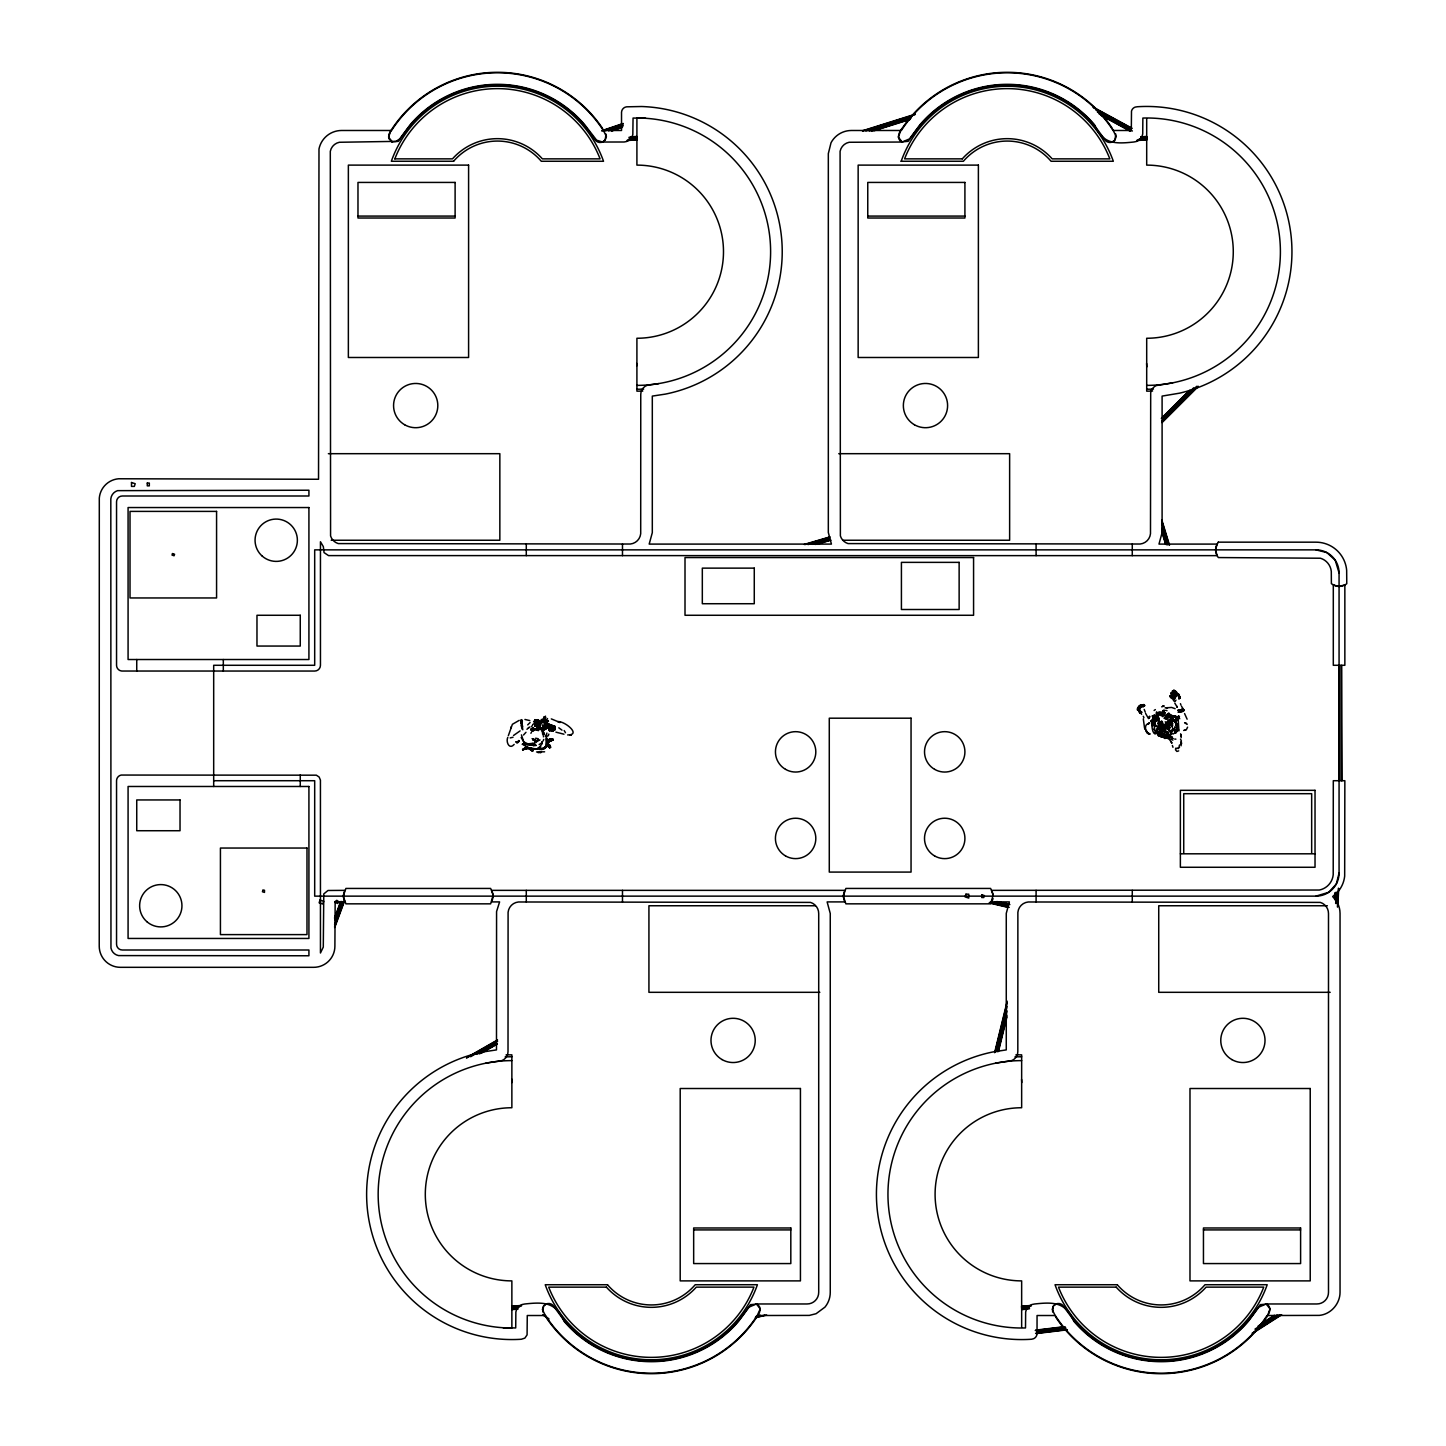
<?xml version="1.0" encoding="UTF-8"?>
<svg xmlns="http://www.w3.org/2000/svg" width="1446" height="1446" viewBox="0 0 1446 1446"><rect width="100%" height="100%" fill="white"/><g stroke="black" fill="none" stroke-linecap="round" stroke-linejoin="round"><path stroke-width="1.5" d="M1160.18 712.679L1159.999 712.986M1338.996 780.551L1339.05 665.467M547.438 725.079C549.57 730.23 543.606 721.644 547.799 725.946M1137.532 708.124L1138.11 709.769L1141.4 706.082L1138.852 706.064M1161.861 713.836L1161.644 712.661M550.799 747.455L550.04 745.359C545.666 742.666 551.161 751.414 549.751 745.811C545.937 744.365 552.806 746.443 549.1 747.13C545.612 745.576 552.806 744.943 548.377 746.498M1178.147 718.644L1178.526 716.385L1179.737 718.77M546.751 722.295L544.311 720.198M1162.367 726.796L1162.385 725.223M1139.394 708.522L1140.334 706.787L1138.382 708.865M1175.761 693.303C1178.092 695.309 1174.983 698.165 1174.568 694.586M524.464 749.064L522.711 749.95C524.573 746.009 532.11 748.486 535.851 749.191M1159.981 728.657L1159.403 725.639M547.926 746.534L546.733 738.038M1139.81 705.648C1140.912 704.473 1148.594 706.479 1142.665 704.798M1176.357 724.464L1176.899 723.596M1158.68 727.193L1158.698 726.127L1158.409 727.465M1161.138 735.598C1163.687 738.779 1158.571 735.255 1160.777 736.357M1153.257 716.818L1153.203 717.487M1154.776 714.686C1155.481 714.306 1149.986 716.873 1155.137 717.18M548.721 726.651L549.805 729.869M554.884 727.139L554.523 725.928L554.469 727.898M1160.993 728.531L1161.011 727.428L1161.102 729.887M552.39 726L553.926 726.398M550.004 728.657L550.04 727.591L550.257 729.688L550.04 727.591M554.216 726.199L554.487 727.356M1162.006 730.411L1161.698 725.82M533.556 730.483C533.881 724.301 529.272 731.875 532.146 730.212M544.437 721.717L544.672 724.482L545.504 722.512M550.095 745.395L548.052 745.359L548.359 740.768L549.86 739.43L552.86 740.135L548.594 741.31M549.57 748.07C550.583 745.702 550.257 748.45 549.064 747.257M1159.168 734.948L1157.288 733.881M1169.38 714.902L1170.374 715.3L1169.525 714.161M1168.73 728.748L1169.037 730.212M547.347 742.123C550.203 743.226 546.263 743.352 548.052 740.623L549.173 739.43M1177.894 720.56L1178.49 715.824L1179.502 716.529M1140.822 706.805C1134.224 707.221 1146.931 704.148 1143.316 705.323M1178.147 695.273C1177.659 691.748 1177.857 699.014 1177.044 693.502M1152.607 721.807L1152.679 720.65L1153.348 721.952M1161.771 722.801L1161.59 724.518M542.557 731.839L542.72 731.441M537.858 748.558C542.087 751.92 549.372 745.793 546.931 742.431L546.281 739.34L546.154 745.286M544.889 748.432C548.106 740.009 549.263 746.534 547.98 744.654M541.147 722.024L541.202 720.777M540.027 726.597L539.828 723.325M1159.403 727.446L1159.457 726.362M533.267 728.603L531.441 728.82C531.477 728.404 534.351 728.025 533.574 730.881C532.616 731.64 531.242 728.151 533.592 730.013M547.076 744.13L547.582 746.244M1150.582 720.903C1152.607 720.126 1150.745 732.435 1155.209 734.062M516.547 742.503L518.879 740.876M1164.681 725.079L1165.964 726.235M1334.676 899.665L1335.02 892.941M1335.02 899.231L1335.381 892.507M1335.67 903.479L1336.249 892.272M1336.737 903.533L1337.315 892.327M1337.423 907.004L1338.418 888.169M1337.767 906.57L1338.725 888.639M530.899 733.267L531.459 732.381M1163.108 725.296L1163.18 724.048M1158.138 726.29L1158.083 728.314L1157.794 726.217M1156.836 730.845L1157.017 733.447M1178.797 694.676L1175.652 693.23M550.492 726.091L550.293 729.597M1179.014 699.268L1179.068 698.183M546.678 738.816L547.221 741.906M1139.755 711.269L1140.261 713.24L1138.635 711.378M1175.634 732.706L1176.104 729.615M1177.406 717.794L1177.297 719.602M1158.517 731.495L1158.264 732.652M518.03 742.575L518.716 740.515M541.87 741.834L541.527 744.527L541.943 742.449M1153.384 717.379L1152.173 715.77L1153.077 717.089M1140.334 712.282L1141.653 714.36M1172.833 693.845L1170.88 693.068L1171.314 694.152M544.292 729.76L546.461 726.525L546.245 728.151M547.727 724.609L546.461 722.729C542.666 726.742 548.45 720.867 547.257 724.121C549.028 721.518 546.624 728.712 547.98 727.085M1162.602 723.325L1161.843 724.753M1177.875 695.002L1178.617 694.08M1161.21 729.38L1161.427 728.224M534.893 725.314C532.815 728.007 539.448 722.494 539.322 726.326M1154.613 725.567L1154.758 723.868M552.86 728.224L552.896 726.615M1178.074 712.119L1183.75 709.932L1182.159 709.462M553.529 728.242L553.655 726.543M541.22 720.253L540.912 723.687L544.274 716.764L543.66 717.794M537.225 740.497L536.52 740.876M1177.785 719.512L1177.46 716.8M1178.454 712.047L1183.949 710.474M1174.803 692.218L1173.899 690.085L1175.815 691.351M544.582 719.313L543.118 719.204L542.268 722.114M546.371 722.024L548.016 720.451M549.064 724.211L548.847 725.277L547.438 724.392M1162.602 732.616L1162.331 731.315M553.475 730.881L553.149 730.122C552.173 732.706 555.228 728.206 552.245 729.995M551.757 740.424L548.685 741.599L548.106 740.388L551.757 739.105C555.86 739.159 548.992 741.635 551.757 739.81L552.661 739.087L549.769 739.358M1176.231 731.947L1178.671 729.887M547.709 742.178L548.052 740.623M535.454 722.277L535.779 721.174M518.192 742.069L518.644 741.183L517.072 742.485M546.19 726.272L545.522 728.766M1160.234 730.519L1159.367 732.001M551.631 725.585C552.029 724.771 546.1 725.458 547.944 724.356M1176.538 732.001L1177.351 729.073M522.801 729.814L521.879 723.253L522.639 726.615M1176.104 731.712L1177.044 728.802M1151.432 721.391L1151.631 720.18M1168.458 720.415L1167.79 721.066L1170.103 720.054M538.671 721.572L539.611 723.56M1148.666 733.737C1146.425 734.351 1142.213 724.319 1149.498 723.181L1148.052 724.193L1149.353 722.675M1156.222 730.61C1157.686 729.272 1158.427 735.689 1156.222 730.881M1139.882 708.522L1141.057 706.317L1139.791 706.19L1141.201 705.72M1187.6 727.157L1186.479 729.453L1183.659 730.465M544.672 724.482L545.702 721.717L544.582 721.211M1160.288 726.507L1160.542 725.061M537.478 721.879L538.472 723.94M1145.214 729.127L1145.449 727.718M507.799 737.37C505.648 741.726 509.281 750.167 514.161 744.419M532.164 730.863L532.833 729.76M1139.068 707.528C1137.966 706.407 1137.695 712.372 1137.677 709.534M1152.968 716.656L1154.342 716.095M519.222 720.361L512.408 724.283L508.341 735.653M531.08 730.031L531.315 728.73M522.711 749.95C523.127 747.329 533.212 747.13 532.526 751.305L522.747 744.13M1170.049 736.285L1169.416 735.508M533.61 729.254C529.272 729.127 536.376 727.537 534.405 729.796M539.792 727.248C539.485 720.47 538.725 729.76 543.262 729.832M1160.017 726.723L1161.753 721.572M1162.15 724.536L1162.62 722.15M547.293 724.518L545.124 724.934M547.383 745.54C547.709 741.599 544.636 752.516 539.683 748.287M549.986 730.736L551.595 729.471M534.604 725.639L535.797 723.958M553.131 727.826L552.806 726.796M1153.691 723.542L1155.336 733.014L1158.011 733.357M546.48 744.78L546.715 740.84M1170.591 733.718L1170.447 732.128M544.979 721.897L545.142 723.235L545.738 721.897M539.828 723.56L538.653 722.042M1140.749 706.19L1140.767 707.419L1141.96 705.702M1152.715 722.928L1152.516 723.904L1152.227 722.404M553.782 729.615L553.149 730.7M550.655 725.277L554.884 726.543L554.541 729.525M552.336 739.213C554.848 738.906 546.57 743.19 547.944 740.388L549.733 738.852M547.618 725.603L547.835 724.627M521.789 725.802L521.391 722.132M522.205 729.236L521.193 725.476M531.785 729.218L532.743 727.88M1171.784 730.953L1171.965 729.507M553.583 727.88L554.216 727.338M1159.602 724.898L1160.614 722.06M1160.849 726.47L1161.716 720.958L1160.921 722.277M994.613 1052.67L1007.211 1001.192M995.029 1052.381L1007.103 1003.036M996.149 1051.423L1007.175 1006.362M997.198 1051.676L1007.157 1010.917M998.102 1051.658L1007.012 1015.182M998.499 1051.35L1006.904 1017.026M1139.52 706.244L1138.183 708.54L1139.81 708.793M543.515 720L542.81 722.313M213.683 786.479L213.683 665.287L314.686 665.287L314.686 549.86L1315.987 549.86L1326.868 552.589L1335.182 560.126L1339.068 572.941L1339.068 873.059L1336.357 883.94L1328.82 892.254L1315.987 896.14L314.686 896.14L314.686 780.713L213.683 780.713M522.494 749.353L529.254 748.16L523.524 749.534M1138.255 706.931L1139.43 707.221L1138.779 706.516M1140.334 711.595L1140.081 712.643L1139.141 711.432M1158.553 725.693L1159.349 723.325M1179.123 746.425L1179.52 744.925M1180.243 697.659L1178.689 698.057L1180.171 697.948L1179.846 696.321M1140.261 713.005L1140.822 711.721L1140.261 712.679L1142.087 712.227M1169.724 737.135L1168.748 738.743L1166.994 735.887M1163.524 736.99L1161.536 732.11M546.498 734.441L546.895 733.05M528.802 748.341L526.109 746.66L529.146 748.811M1155.716 732.544L1157.017 730.61M1157.198 730.953L1157.162 732.11M1172.308 727.501L1172.254 725.711M510.818 728.025L511.179 726.796M1166.542 732.724L1166.307 731.206L1168.82 734.207M553.818 727.971L554.143 726.868M552.209 727.41L550.781 730.375M1140.026 707.998L1141.454 707.148M1142.141 705.287L1143.822 705.991L1143.117 706.733M544.979 724.591L545.992 722.169L546.01 724.012M538.743 723.452L535.725 721.608M541.563 722.693L541.762 723.813M1170.157 696.52L1170.32 695.58L1171.784 696.574M1175.363 732.779L1175.164 731.17M554.903 727.591L555.156 726.94M553.601 730.465L553.583 728.983M554.975 729.525L555.029 728.567L553.547 729.037M1138.291 708.251L1140.587 705.937L1138.273 707.437M549.426 730.772L548.884 729.164M548.45 735.183L548.811 734.098M658.689 383.606L647.447 385.196A9.616 9.616 0 0 0 640.759 394.36L640.705 533.682A11.532 11.532 0 0 1 630.348 544.021L338.274 543.588A11.532 11.532 0 0 1 330.574 535.906L330.303 151.324A11.532 11.532 0 0 1 339.376 142.268L396.114 141.365L399.729 138.87L410.158 124.736A114.469 114.469 0 0 1 584.708 124.718L596.583 140.154L602.53 142.033L605.223 139.901L606.398 136.466L601.97 127.573A126.489 126.489 0 0 0 392.969 127.483L391.053 130.483M546.263 1303.967L543.569 1306.1L542.395 1309.534L546.805 1318.427A126.489 126.489 0 0 0 755.806 1318.517C759.277 1314.559 763.018 1306.949 756.421 1303.967L749.046 1307.13L738.635 1321.264A114.469 114.469 0 0 1 564.067 1321.283C555.824 1301.978 543.859 1301.924 524.681 1304.003A9.616 9.616 0 0 0 515.861 1311.992L515.716 1327.952L503.118 1327.735M1112.317 142.033L1115.011 139.901L1116.185 136.466L1111.757 127.573A126.489 126.489 0 0 0 902.756 127.483C899.304 131.441 895.544 139.051 902.141 142.033L909.534 138.87L919.945 124.736A114.469 114.469 0 0 1 1094.495 124.718C1102.756 144.022 1114.703 144.076 1133.899 141.997A9.616 9.616 0 0 0 1142.72 134.008L1142.864 118.048L1146.696 117.994A133.701 133.701 0 0 1 1280.397 251.676A133.701 133.701 0 0 1 1146.696 385.377M1056.05 1303.967L1053.357 1306.1L1052.182 1309.534L1056.592 1318.427A126.489 126.489 0 0 0 1265.612 1318.517C1269.064 1314.559 1272.805 1306.949 1266.226 1303.967L1258.833 1307.13L1248.422 1321.264A114.469 114.469 0 0 1 1073.854 1321.283C1065.612 1301.978 1053.646 1301.924 1034.468 1304.003A9.616 9.616 0 0 0 1025.648 1311.992L1025.503 1327.952L1021.653 1328.006A133.701 133.701 0 0 1 887.952 1194.324A133.701 133.701 0 0 1 1021.653 1060.623M993.041 898.581L991.866 901.906L1009.38 901.906L1006.271 913.348L1006.271 1049.904L993.294 1051.875A145.233 145.233 0 0 0 877.704 1213.555A145.233 145.233 0 0 0 1031.649 1339.231L1033.673 1338.689A5.766 5.766 0 0 0 1037.035 1333.736L1037.053 1315.517L1055.237 1315.517A126.001 126.001 0 0 0 1267.021 1315.517L1319.312 1315.39C1330.862 1314.324 1339.972 1303.822 1340.044 1292.381L1340.044 913.348A23.118 23.118 0 0 0 1336.086 900.551L1332.67 896.574L1338.11 891.567A28.848 28.848 0 0 0 1344.672 876.168L1344.852 780.713L1333.302 780.713L1333.212 874.74A17.298 17.298 0 0 1 1319.367 890.031L991.866 890.356L993.294 896.14M553.041 730.989L553.655 730.031M538.527 724.03L537.388 721.988M1158.969 725.042L1160.035 722.458M334.514 918.102L340.587 901.689M334.966 917.849L341.039 901.436M335.111 919.963L341.943 901.509M336.936 915.029L340.732 904.762M334.586 924.446L342.937 901.87M334.55 927.031L344.148 901.093M334.731 927.519L344.6 900.84M548.775 727.862L548.341 727.501M1161.807 714.776L1161.265 715.824L1161.246 714.758M543.895 720.415L543.895 721.699M548.92 741.328L548.739 742.539M547.094 727.284L543.678 729.85L546.715 727.681L546.064 728.856M1174.893 698.418L1173.537 700.063M547.926 741.4L548.721 742.431M1176.122 696.791L1175.761 695.689M535.11 729.724L534.966 730.158M544.329 721.192L544.274 724.789M605.223 139.901L606.001 134.062M543.569 1306.1L542.792 1311.938M1115.011 139.901L1115.788 134.062M1182.159 709.227L1178.635 710.637M1053.357 1306.1L1052.58 1311.938M1163.632 714.27L1162.295 715.3L1164.771 712.824M1157.866 723.47L1158.824 721.373M550.203 747.347L548.45 745.196L549.48 747.329M1157.812 729.489L1157.848 728.441M1174.64 696.737L1175.291 694.966M543.1 740.967L543.75 739.412M550.058 746.751L548.215 745.702M1138.924 708.757L1139.882 706.678M1148.974 717.234L1149.588 716.168M548.45 745.991L548.016 745.07M1162.439 716.674L1163.144 715.192M1143.732 705.973L1140.442 706.407L1140.984 705.521M1157.776 728.603L1157.053 729.435M1139.448 711.432L1139.683 710.113M529.796 748.685L528.73 748.07M553.637 729.471L554.433 728.386M1149.1 718.029L1149.624 716.855M1149.208 717.885L1149.733 716.728M1158.3 731.315L1158.21 732.236M1155.011 722.873L1154.468 724.193M1172.019 694.803L1175.255 695.743M546.606 746.534L547.148 745.377L545.504 747.853M533.574 728.423L532.562 728.639M1168.874 715.119L1170.356 715.065L1169.254 714.957M1139.303 707.022L1138.779 708.323M1158.029 724.085L1158.716 722.639M1153.691 723.723L1155.047 721.211M1157.631 728.802L1156.529 729.561M1137.442 708.703L1137.297 709.823M1141.4 705.359L1140.876 706.425L1143.171 706.624L1141.563 705.503M538.165 725.567C539.936 725.53 539.376 721.825 538.111 723.958L539.033 726.199M541.039 728.965L539.683 729.019M549.01 745.359L549.046 746.498M548.721 740.081L551.161 739.033M544.166 722.277L545.196 720.686M535.472 740.75L535.219 739.665M1161.662 706.823L1164.102 706.136M1158.409 723.723L1158.951 722.657M546.95 727.519L544.78 729.579L547.98 726.886L546.986 727.772M550.709 729.344L549.751 730.013M1156.42 712.318L1158.409 714.758M546.516 745.63L547.058 744.726M900.768 130.483L898.328 137.081L902.141 142.033L849.164 142.268A11.532 11.532 0 0 0 840.09 151.324L840.379 535.906A11.532 11.532 0 0 0 848.061 543.588L1140.135 544.021A11.532 11.532 0 0 0 1150.492 533.682L1150.691 392.752A9.616 9.616 0 0 1 1156.348 385.54L1172.778 382.81M757.794 1315.517L809.326 1315.408L816.086 1313.709L824.943 1307.148A23.172 23.172 0 0 0 830.257 1292.381L830.257 913.492L827.13 901.906L844.645 901.906L843.235 896.14L844.645 890.356L491.857 890.356L493.285 896.14L491.857 901.906L499.593 901.906L496.574 911.558L496.484 1049.904L483.506 1051.875A145.251 145.251 0 0 0 367.862 1213.266A145.251 145.251 0 0 0 521.337 1339.249L524.88 1338.11L527.085 1334.857L527.266 1315.517L545.449 1315.517A126.001 126.001 0 0 0 757.234 1315.517L760.235 1308.919L756.421 1303.967L807.031 1303.967A11.568 11.568 0 0 0 818.707 1292.29L818.707 913.583A11.55 11.55 0 0 0 810.519 902.412L518.427 901.979A11.532 11.532 0 0 0 508.088 912.318L508.016 1051.64A9.634 9.634 0 0 1 501.708 1060.677L485.784 1063.19M1267.6 1315.517L1270.022 1308.919L1266.226 1303.967L1316.818 1303.967A11.568 11.568 0 0 0 1328.494 1292.29L1328.494 913.583A11.55 11.55 0 0 0 1320.306 902.412L1028.233 901.979A11.532 11.532 0 0 0 1017.876 912.318L1017.821 1051.64A9.616 9.616 0 0 1 1011.495 1060.677L995.571 1063.19M548.938 747.419C551.45 747.257 548.576 745.015 547.546 743.732L548.305 744.31M1159.367 731.658L1159.602 730.393M544.817 719.042L545.865 717.469M536.502 728.531L538.219 727.41M1175.074 696.954L1174.242 698.834L1173.086 697.568M1156.927 729.652L1157.577 728.441M515.933 741.762L518.572 742.069M1171.838 696.719L1170.808 697.243M1183.587 711.251C1177.64 713.203 1184.654 707.546 1182.232 709.064M524.988 744.112L533.466 743.298L530.7 744.798L525.946 743.804M536.141 740.659L536.014 741.364M530.339 744.744L532.345 743.497M1153.366 723.615L1155.987 721.084M531.658 726.579L532.363 725.44M535.074 720.921L537.605 719.927L540.551 722.187M555.047 729.778L554.776 730.103M1152.48 720.506L1158.987 718.987M1175.038 701.545L1175.996 700.099M1163.108 715.68L1163.813 714.613M545.106 721.427L547.528 718.535M544.997 747.455L545.883 745.991L542.72 748.883M545.919 728.079L544.78 728.115L547.04 727.953M553.258 730.176L554.921 728.766M1170.844 732.001L1170.989 730.754M545.775 727.989L543.461 729.507L540.641 727.591M1179.123 697.876L1179.755 697.55M516.168 741.961L517.072 742.774L518.825 741.111M1161.463 714.216L1161.662 713.167M1179.556 747.13L1178.147 748.667M544.762 720.976L542.377 722.404M1172.652 691.025L1172.218 691.622M535.255 719.945L534.189 721.03L536.032 720.054L538.346 720.903M547.636 736.231L548.468 735.146M552.661 739.087L552.155 740.424M1152.191 719.728L1156.294 718.698M529.091 748.287L537.352 748.865L540.876 745.811M547.438 744.455L548.956 744.871L548.052 745.359M545.323 718.391L543.226 721.626M539.665 747.239L540.659 746.028M1140.677 705.793L1144.491 706.01L1143.497 705.431M1163.506 712.932C1161.68 712.065 1165.096 713.348 1161.825 715.3L1163.849 712.571L1165.06 712.86M1155.426 724.952L1155.408 726.29L1158.716 726.814L1157.577 727.211M532.815 750.474L531.658 749.371M1174.279 698.743L1174.748 697.749M549.769 740.424L548.359 740.768M1162.964 736.99L1161.5 737.026M533.267 730.212L532.327 731.043M535.924 741.635L540.009 739.936M1154.215 723L1155.444 721.717L1153.872 723.343M523.506 735.02L525.983 732.291M548.775 741.418L548.956 740.063M548.016 743.587L547.492 744.22M545.684 747.221L542.268 748.576M1140.135 711.938L1139.846 710.926M526.959 729.326L528.64 727.483M1175.815 732.489L1176.393 732.76M1171.73 731.152L1170.953 732.11L1171.603 730.971M1179.43 711.956L1183.786 709.679L1181.87 710.42M527.7 724.88L530.104 722.512M544.509 717.144L545.54 716.15M1153.275 722.223L1155.499 720.885L1153.727 721.084M535.87 728.802L536.846 727.826M1165.946 718.789L1169.091 715.933L1165.169 717.885L1167.211 716.836M1168.549 716.891L1171.133 716.204M1157.613 734.351L1158.029 734.93M1161.319 418.418L1189.353 390.456M1161.843 418.364L1189.877 390.402M1162.638 418.798L1193.763 387.745M1161.843 421.111L1196.71 386.317M1161.698 422.485L1198.065 386.172M1162.223 422.431L1198.011 386.697M1159.403 735.869L1158.445 736.086M541.057 743.316L542.34 742.105M1172.76 733.99L1173.772 733.755M544.6 727.013L544.256 727.573M1137.894 709.281L1138.87 708.612M539.195 747.781L537.099 748.992M1167.627 719.186L1166.506 719.204M541.147 723.416L539.738 721.717M535.237 726.037L535.851 724.518L535.074 725.079M1157.107 730.555L1157.162 729.435M538.472 748.215L539.991 746.931M1174.134 697.496L1174.803 696.538L1174.134 697.496L1174.803 696.538L1173.754 697.117L1173.14 695.653M1172.688 697.641C1174.17 701.473 1167.428 694.55 1171.079 696.267M1170.157 696.701L1170.374 695.743M544.979 729.453L545.919 728.694M532.634 724.663L533.845 723.705M1165.024 715.878L1167.049 714.451M535.653 741.491L534.55 742.575M1140.117 705.142L1141.111 704.889M547.04 739.629L545.901 738.382M547.546 743.732L549.173 744.708L547.456 743.443M549.046 729.995L549.643 730.971M528.748 727.862L529.977 726.886M517.18 742.557L518.228 741.798M552.119 728.82L551.215 729.525L551.396 727.537L551.215 729.525L552.372 728.332M1163.976 718.246L1165.078 717.397M546.407 721.662L547.636 720.56M533.917 739.719L535.237 739.593M1166.886 715.174L1165.404 716.276L1166.271 715.878M1173.339 695.978L1176.032 695.924M520.108 730.881L513.511 735.49M541.545 729.85L543.172 729.127L541.762 728.061M1178.707 750.872L1176.899 751.432L1175.417 749.733M1183.75 709.932L1181.707 710.42M1154.089 710.492L1155.354 709.588M1186.244 729.652L1184.78 730.393M533.104 750.781L530.917 749.624M1178.165 710.257L1181.635 709.841L1180.46 710.131M551.288 740.388L550.926 740.424M1174.134 691.405L1175.833 691.604L1174.929 691.206M1156.023 725.314L1155.155 725.53M1165.657 715.68L1166.687 714.975M1158.409 735.11L1158.427 733.935M1163.542 715.698L1164.717 714.92M523.741 748.703L528.368 747.709M528.477 748.178L526.199 748.45M1156.673 713.908L1158.192 713.059M1152.769 720.09L1153.727 719.367M1261.274 1323.705L1274.233 1315.39M1258.038 1326.145L1274.721 1315.48M1254.983 1329.127L1277.216 1314.902M1255.562 1330.031L1279.656 1314.631M1252.128 1333.248L1281.192 1314.667M1253.863 1332.543L1281.662 1314.757M1165.187 717.577L1167.952 716.077M1165.133 718.951L1168.91 716.529L1167.464 716.927M1161.644 735.815L1162.313 737.297M553.095 728.766L554.125 726.525L551.992 725.259M1177.496 694.676L1175.67 691.965M542.268 721.608L541.654 721.879M1155.246 720L1152.842 721.59M1175.616 731.568L1177.044 730.736M1166.85 716.294L1169.163 715.174M466.697 1057.586L497.532 1039.945M466.534 1058.056L497.37 1040.415M470.619 1056.719L497.605 1041.283M476.945 1054.333L496.213 1043.325M479.494 1053.881L496.846 1043.958M481.916 1052.869L497.334 1044.066M529.941 747.962L529.543 748.974M546.263 721.464L548.45 721.482M1139.394 710.51L1140.84 712.101M1178.382 747.835L1176.574 748.413M539.123 744.545L540.515 743.768M1168.061 718.029L1170.664 716.999M532.833 729.218L532.544 727.808M1153.095 716.222L1156.131 716.981M1177.568 694.893L1178.382 694.261L1176.972 694.839M1163.506 712.968L1164.663 712.48M537.659 720.741L534.767 719.62M551.541 729.923L552.77 729.399M1159.276 719.963L1156.927 720.958M1139.665 706.479L1140.587 706.01M1142.177 704.943L1141.653 704.871M550.167 740.207L553.041 740.117M548.197 744.256L550.095 747.275M1141.057 706.064L1139.791 706.606M534.839 739.719L532.869 739.864M1172.019 718.445L1170.862 718.68M1140.153 711.812L1141.219 711.595M1156.673 730.212L1157.631 729.76M1158.644 734.405L1157.975 732.779M1167.717 713.926L1175.905 717.397M1167.988 738.617L1166.597 737.93M510.167 737.912L513.023 737.261M544.6 751.793L536.538 751.974M1176.791 695.544L1177.731 695.363M1152.968 720.903L1154.432 720.289M1167.826 714.017L1175.471 716.746M1152.896 718.572L1157.017 718.355M517.397 742.394L516.493 742.322L517.831 742.214M541.599 749.082L544.799 748.413M535.58 739.864L532.092 738.653M538.328 738.779L535.671 738.201M1152.552 718.264L1153.908 717.776M539.611 729.76L541.093 729.272M527.989 747.636L524.32 748.522M537.804 748.594L535.345 749.064M1170.989 719.385L1170.718 719.656M602.151 130.574L623.154 123.47M601.843 131.026L622.865 123.922M605.296 130.791L622.883 124.826M608.531 130.827L623.226 125.838M611.152 130.845L622.467 127.013M611.658 131.026L622.178 127.465M1163.307 712.245L1164.084 712.968L1163.036 712.282M535.833 745.305L526.706 744.148M1167.663 714.342L1169.055 714.288M862.756 130.682L915.3 114.18M862.503 131.116L915.047 114.614M865.774 130.99L910.89 116.819M869.173 131.044L911.215 117.849M871.757 131.152L909.588 119.259M874.306 130.682L910.022 119.476M553.023 731.116L551.071 730.465L552.083 730.845M1169.218 719.566L1171.585 718.969M1171.495 733.339L1172.471 733.05M804.265 544.419L829.986 536.864M804.88 544.582L829.552 537.334M808.025 544.564L829.462 538.255M812.616 544.329L829.769 539.286M815.327 544.437L830.347 540.009M818.093 543.967L830.962 540.171M1156.348 720.433L1157.65 720.054M1167.302 714.216L1169.308 713.963M547.853 724.898L546.968 724.554M536.376 719.692L534.875 720.379M1177.659 694.315L1178.544 694.08M1152.805 718.301L1153.962 718.029M756.059 1316.384L760.415 1315.318M755.336 1317.451L764.753 1315.155M755.77 1317.686L766.669 1315.029M1162.891 710.926L1164.319 710.582L1162.855 710.619M1170.682 717.361L1172.959 718.047M1170.121 736.755L1168.892 737.623M1157.433 720.379L1158.463 720.144M525.404 744.365L527.898 744.871M524.862 744.527L526.959 744.112M1140.316 710.203L1140.316 711.522M533.628 739.99L533.285 739.358M1164.825 712.498L1158.915 711.83M1180.532 711.92L1181.798 711.685M1169.29 715.535L1171.748 716.24M547.058 726.308L546.317 724.934M535.074 744.889L532.471 744.618L535.616 744.202M536.105 749.1L537.406 748.938M551.125 724.826L550.167 724.645M547.311 727.338L547.293 727.591M1166.94 723.018L1169.055 725.277M1035.697 1330.139L1062.521 1326.904M1035.246 1330.537L1065.286 1326.886M1036.637 1331.242L1065.684 1327.717M1036.782 1332.308L1065.81 1328.784M1035.589 1333.32L1066.859 1329.525M1036.113 1333.592L1067.401 1329.796M541.491 749.462L542.973 749.299M1143.352 704.564L1144.364 704.708M535.49 745.305L533.104 745.467L534.207 745.576M533.339 744.274L534.496 744.166M1163.271 710.438L1164.645 710.293M1157.559 734.152L1158.806 734.64M529.688 744.365L530.628 744.274M1172.507 717.306L1171.983 716.511M1156.728 726.235L1156.204 726.543M538.165 723.813L536.9 722.892L539.051 725.079M1179.068 712.173L1180.099 712.083M1165.06 707.907L1171.567 707.437L1175.128 708.685M534.17 745.305L536.123 745.54M1162.837 705.775L1163.795 705.829M630.98 136.81L636.8 136.448L636.945 138.726L629.173 139.178M629.064 137.243L636.836 136.792M629.118 138.111L636.873 137.641M627.293 140.172L636.999 139.575M627.311 140.497L637.017 139.919M1140.767 136.81L1146.606 136.448L1146.805 139.919L1137.098 140.497M1140.804 137.135L1146.624 136.792M1140.84 138.003L1146.678 137.641M1138.978 139.178L1146.732 138.726M1137.08 140.172L1146.786 139.575M521.464 1305.503L511.757 1306.081L511.974 1309.552L517.795 1309.19M511.794 1306.425L521.5 1305.828M511.83 1307.274L519.602 1306.822M511.902 1308.359L517.722 1307.997M511.956 1309.208L517.776 1308.865M1021.563 1306.081L1031.269 1305.503M1031.287 1305.828L1021.581 1306.425L1021.762 1309.552L1027.582 1309.19M1021.635 1307.274L1029.389 1306.822M1021.689 1308.359L1029.462 1307.889M1021.744 1309.208L1029.516 1308.757M549.498 739.376L551.794 739.701L550.818 739.774M1169.109 714.902L1168.115 714.089M526.94 747.998L528.043 747.962M538.219 728.676L536.647 728.296L539.466 728.657M602.53 142.033L624.112 141.997A9.616 9.616 0 0 0 632.824 134.568L633.059 118.048L645.657 118.265M394.794 158.861L452.49 158.861A60.099 60.099 0 0 1 542.377 158.861L600.09 158.861A110.095 110.095 0 0 0 394.83 158.879M901.129 161.265L963.379 161.265A57.695 57.695 0 0 1 1051.079 161.265L1113.33 161.265A112.517 112.517 0 0 0 901.165 161.283M357.975 216.087L455.11 216.087M867.763 216.087L964.916 216.087M328.369 453.683L499.846 453.683L499.846 540.244L331.206 540.244M838.752 453.683L1009.633 453.683L1009.633 540.244L843.253 540.244M334.894 901.906L344.654 901.906L343.226 896.14L344.654 890.356L327.989 890.483L323.777 893.935L323.289 947.094L320.452 953.004L320.434 780.153L319.15 777.044L316.367 775.183L121.193 775.056A5.766 5.766 0 0 0 116.548 780.713L116.548 944.238A5.766 5.766 0 0 0 122.314 950.004L308.92 950.004L308.92 955.77L118.518 955.589A9.616 9.616 0 0 1 110.962 948.034L110.818 498.906A9.616 9.616 0 0 1 117.596 490.646L308.92 490.23L308.92 495.996L122.314 495.996A5.766 5.766 0 0 0 116.548 501.762L116.548 665.287A5.766 5.766 0 0 0 121.753 671.034L314.686 671.052A5.766 5.766 0 0 0 320.452 665.287L320.452 541.744L323.344 546.624L324.031 552.589L328.549 555.607L1217.062 555.644L1215.634 549.86L1217.062 544.094L1158.987 544.094L1162.096 532.652L1162.096 396.096L1179.556 393.167A145.233 145.233 0 0 0 1290.392 230.492A145.233 145.233 0 0 0 1137.333 106.751L1135.218 107.094A5.766 5.766 0 0 0 1131.495 111.143L1131.314 130.483L1113.131 130.483A126.001 126.001 0 0 0 901.346 130.483L851.314 130.483A23.118 23.118 0 0 0 831.016 142.774L828.323 153.619L828.323 532.508L831.432 544.094L649.182 544.094L652.309 532.652L652.309 396.096L665.287 394.125A145.233 145.233 0 0 0 641.626 106.516L626.624 106.823A5.766 5.766 0 0 0 621.527 112.264L621.527 130.483L603.344 130.483A126.001 126.001 0 0 0 391.541 130.483L341.527 130.483A23.1 23.1 0 0 0 318.988 148.974L318.536 479.259L118.59 478.771A21.148 21.148 0 0 0 99.304 498.057L99.232 946.154A21.166 21.166 0 0 0 120.108 967.32L313.728 967.32A21.184 21.184 0 0 0 334.894 946.154L335.165 901.509L336.81 900.316L338.454 901.509L337.822 903.443L335.165 902.575M1180.37 853.809L1315.029 853.809M815.327 905.756L648.929 905.756L648.929 992.318L819.828 992.318M1327.374 905.756L1158.734 905.756L1158.734 992.318L1330.193 992.318M693.664 1229.913L790.817 1229.913M1203.452 1229.913L1300.605 1229.913M552.101 725.422L553.149 725.747M535.345 720.361L536.303 720.379M1177.839 710.203L1178.996 710.601M535.671 720.253L538.255 720.578M1183.027 708.703L1181.509 706.281M1172.363 736.9L1169.109 736.249M1183.659 710.384L1182.991 710.673M1143.226 706.461L1142.557 706.208M1179.231 696.574L1177.966 694.098L1179.394 694.984M567.645 734.948C581.852 735.02 564.627 720.885 557.831 721.608L560.108 722.53L551.306 718.897M1172.742 719.981L1174.26 720.488M536.954 720.723L535.291 720.831L540.424 723.795M523.434 744.094L524.41 744.166M538.292 728.856L536.647 728.296M529.724 744.69L528.784 744.618L533.411 745.449M537.659 740.587L538.563 740.334M1174.712 739.051L1175.905 739.159M549.625 730.483L550.601 730.573M537.496 739.882L538.617 740.009M530.248 748.142L532.146 749.769L529.489 748.45M1172.453 718.373L1171.188 718.047M537.822 752.535L538.996 752.679M1172.742 691.821C1173.447 692.634 1170.627 688.802 1174.64 692.327M526.868 744.347L527.935 744.473M1167.916 715.39L1170.645 715.409M524.934 719.457L529.814 720.578M549.805 724.392L548.233 724.229L549.498 724.591M552.607 731.134L551.071 730.465M531.965 748.829L529.543 747.835M542.268 719.746L541.31 719.457M533.809 749.082L530.393 748.612M1169.236 714.613L1170.284 714.649M1162.06 713.113L1159.927 712.661M534.912 723.633L537.55 724.699M1149.154 733.917L1149.968 734.062C1144.889 731.622 1149.552 733.791 1147.401 732.797L1149.787 733.881M1171.061 720.126L1174.477 721.084M1175.833 715.933L1176.14 718.463M533.104 744.762L534.297 744.997M549.1 725.006L550.076 725.205M901.78 141.871L908.178 141.347L914.179 132.96A113.981 113.981 0 0 1 1094.279 125.206L1105.81 140.949A6.254 6.254 0 0 0 1114.197 140.822M391.974 141.871L398.391 141.347L404.392 132.96A113.981 113.981 0 0 1 584.491 125.206L596.023 140.949A6.254 6.254 0 0 0 604.41 140.822M1266.588 1304.129L1260.189 1304.653L1254.188 1313.04A113.981 113.981 0 0 1 1074.089 1320.794L1062.557 1305.051A6.254 6.254 0 0 0 1054.17 1305.178M756.8 1304.129L750.402 1304.653L744.401 1313.04A113.981 113.981 0 0 1 564.283 1320.794L552.77 1305.051A6.254 6.254 0 0 0 544.365 1305.178M1176.683 716.692L1176.357 719.493M563.976 734.207L555.933 732.164M1142.467 705.63L1143.37 705.829M543.624 726.254L544.907 726.543M1155.589 717.668L1156.836 717.957M1002.909 902.629L1009.416 904.148M996.854 901.527L1009.85 904.6M994.812 901.943L1007.808 905.015M990.221 901.961L1007.573 906.046M989.715 902.738L1009.218 907.329M989.118 902.937L1006.452 907.022M1165.765 710.384L1167.012 710.673M1172.417 719.746L1174.495 721.102L1174.025 720.18M1167.826 713.746L1169.561 714.631M1168.784 722.819L1171.495 724.789M1170.591 722.62L1172.851 723.56M1142.81 704.925L1144.491 705.359M533.574 721.825L537.279 722.873M1168.458 722.422L1172.29 723.687M1164.193 737.189L1165.223 738.49M544.021 725.856L542.16 725.277L544.979 726.181L543.642 725.639M1157.234 712.318L1156.493 712.173M1171.007 737.803L1173.284 738.563M532.471 729.109L531.441 728.82M1172.146 722.349L1169.308 721.229M549.281 726.958L549.805 728.133M1170.41 721.048L1171.441 721.409M1161.933 735.508L1160.469 734.658M1174.604 691.134L1173.628 690.447M543.226 727.501L544.383 727.898L542.123 727.483M1169.633 721.084L1171.188 721.681M1172.363 721.138L1173.248 721.482L1171.82 720.704M1170.465 734.152L1171.423 734.676M541.925 748.504L542.828 748.883L541.419 748.197M1185.051 722.729L1186.588 723.416M1168.495 729.742L1169.453 730.7M1166.597 721.897L1167.645 722.367M1175.544 748.251L1176.466 748.667M537.605 719.927L539.304 720.795M1170.537 739.033L1172.887 740.135M533.502 740.37L532.923 739.069M525.874 746.461L528.495 747.745M1184.617 722.729L1187.184 724.374M529.489 744.618L523.741 741.906L521.428 734.857M539.051 721.373L540.696 722.458M1174.044 695.237L1171.152 692.923L1172.11 694.478M1174.405 715.734L1175.471 716.294M1169.832 724.03L1172.724 725.657M1168.404 732.056L1167.428 731.568M1168.476 713.005L1169.489 713.529M534.948 741.075L532.67 739.051M1093.176 107.131L1132.037 128.26M1093.357 107.6L1131.549 128.369M1095.96 110.004L1130.935 129.019M1097.406 112.011L1132.363 131.026M1099.123 113.927L1130.212 130.827M1101.237 115.463L1130.392 131.297M542.72 726.037L543.841 726.651M523.741 741.906L521.156 737.442M543.551 720.958L544.546 721.518M536.972 722.946L537.894 723.488M1163.506 712.137L1164.843 713.203M531.821 730.61L531.369 729.308M1168.44 734.731L1167.374 734.152M1172.652 724.735L1171.368 723.886L1172.037 724.609M1169.706 724.283L1171.622 725.838M1169.398 724.356L1170.989 725.332M1168.567 734.622L1169.922 735.183M1168.241 737.243L1166.036 735.146M1155.697 715.553L1158.373 717.343L1155.95 715.372M553.8 725.621L554.921 726.507M1171.549 716.348L1173.411 719.457M1161.463 735.418L1159.421 733.809M532.761 727.7L533.809 728.423M1170.718 724.717L1171.712 725.422M558.807 727.808L561.988 730.14M543.118 1314.595L548.974 1318.951M543.208 1315.065L548.486 1319.005M1170.971 697.568L1172.164 698.472M530.483 749.39L531.983 750.763M1156.963 731.459L1156.8 731.676M1157.017 713.818L1158.77 715.698M1156.511 715.119L1157.903 716.204M554.089 725.82L554.613 726.488M1156.764 714.975L1157.957 715.897M1173.122 694.333L1174.333 695.436M547.347 725.693L547.98 726.47M1167.356 737.243L1168.296 737.984M551.685 725.856L552.878 727.157M536.412 723.958L537.424 724.771M1156.149 713.384L1157.704 714.939M1173.086 695.978L1171.043 693.917M1165.44 732.218L1164.211 731.152M1164.572 738.472L1163.397 737.171M1156.908 712.932L1158.336 714.36M1178.725 695.056L1179.683 697.062M1169.832 728.929L1168.802 727.591M1165.765 732.869L1164.843 731.983M521.446 719.638L522.404 720.939M1160.596 731.531L1161.626 733.628M1165.892 736.972L1164.572 735.616M1161.21 734.984L1159.439 732.815M1173.284 719.656L1174.26 721.048M1176.52 727.175L1176.899 728.097M1166.759 734.514L1168.223 736.448M1169.29 739.34L1171.929 742.828M1175.49 721.536L1174.025 719.746M1172.724 692.2L1176.213 693.972L1175.688 692.58M1161.969 729.019L1163.072 731.098M546.226 724.338L547.13 725.314M1176.068 691.586L1177.116 692.724M1157.469 733.809L1156.619 731.477M541.979 729.109L540.949 727.88L541.925 729.254M1174.351 720L1173.302 719.06M1153.836 721.952L1154.577 723M1164.048 735.544L1165.078 736.701M1160.325 734.297L1161.283 735.219M1173.718 691.947L1174.821 693.303M1175.146 721.373L1174.532 720.668L1175.797 722.132M1168.043 724.735L1170.139 727.555L1165.187 721.789M1173.791 694.622L1174.875 695.888M539.647 726.904L540.406 727.808M1165.783 723.596L1166.94 724.988M1165.91 726.995L1167.049 729.399M1160.469 736.61L1159.981 735.562M1165.639 736.52L1166.795 737.984M537.207 724.554L538.057 725.946M1161.771 731.043L1162.277 732.236M1162.855 730.845L1162.729 730.212M521.355 720.921L520.687 720.162L521.355 723.759M565.494 732.706L564.157 730.537M1175.146 721.59L1174.17 720.289L1176.122 724.066L1174.495 720.668L1174.983 721.427M1172.923 728.549L1174.098 730.194M1171.531 718.192L1172.706 719.801M1175.562 722.187L1174.622 720.867L1175.237 721.915M539.557 723.271L538.274 721.409M1153.763 729.019L1154.432 729.959M1167.049 732.598L1168.007 734.17M1164.428 731.712L1163.235 729.489M1170.88 695.815L1171.188 697.044M1165.404 723.705L1166.615 725.44M1164.084 729.362L1165.349 731.296M1180.171 697.948L1179.484 696.665M1161.969 732.309L1163 733.935M1164.03 733.068L1165.006 734.369M1176.375 724.808L1177.387 727.501M1163.795 729.218L1164.753 730.754M1160.053 731.784L1159.999 730.953M1162.476 730.863L1161.789 729.308M1175.941 725.44L1175.634 725.296M1168.495 726.723L1169.199 727.844M1167.446 726.145L1169.037 728.585M1158.571 713.041L1159.222 714.071M1178.924 730.935L1178.147 718.21M1162.566 733.538L1162.711 734.803M1165.476 730.646L1164.283 729.164M1176.827 706.498L1174.785 703.099M1164.175 731.803L1162.819 729.308L1163.253 730.591M1175.327 716.818L1176.429 722.114M538.707 720.831L537.948 719.656M1161.662 734.55L1160.867 732.526M1164.717 724.536L1166.542 727.718M1165.313 724.211L1168.386 729.055L1168.115 728.043M1178.544 695.761L1179.466 697.352M1174.025 701.183L1173.23 699.774M1145.575 713.384L1148.522 718.626M1167.121 733.664L1166.651 732.345M1144.202 709.408L1145.232 712.083M1171.043 741.834L1171.766 743.136M1164.229 735.598L1163.379 733.917M553.746 726.995L553.113 725.838L553.457 727.266M538.581 722.982L539.213 724.175M1164.934 729.543L1164.482 728.676L1165.295 730.375M1162.873 735.743L1162.078 733.538M538.978 724.97L539.647 726.705M520.885 721.192L522.024 724.121L521.681 719.873M1164.355 733.99L1165.133 735.58M1172.11 717.017L1172.652 718.084M538.472 719.981L539.051 721.138M1180.496 739.159L1181.436 741.057M1165.838 728.224L1164.898 726.091M539.177 721.753L539.738 722.892M1143.262 716.276L1143.931 717.686M1184.563 713.529L1187.112 719.186M1159.656 713.728L1160.198 714.884L1159.728 713.185M1162.656 735.978L1161.066 732.688M542.105 730.917L541.997 731.911M1175.255 730.284L1174.369 727.898M543.768 736.556L543.298 736.791M543.226 731.911L543.895 733.52M542.467 733.556L543.226 735.363M536.141 741.111L536.556 742.105M544.618 734.767L543.479 731.965M1158.174 734.622L1158.553 735.58M1165.349 729.615L1164.012 725.006M1172.977 747.293L1172.381 745.503M1174.947 726.525L1175.381 727.663M553.547 728.495L553.872 729.435M1180.442 703.66L1180.948 705.124M1146.353 730.718L1147.564 732.779L1144.545 728.025L1143.316 718.861M545.829 735.616L546.443 737.315L545.937 735.436M1161.825 519.982L1169.489 545.16M1161.662 520.614L1169.019 544.726M1161.68 523.669L1168.079 544.654M1161.951 528.17L1167.067 544.961M1161.861 530.845L1166.018 544.509M1162.349 533.592L1165.548 544.076M1159.15 729.272L1158.951 728.278M1170.176 732.092L1169.977 730.754M1172.887 728.911L1172.742 731.08M1165.078 728.115L1164.464 725.296M1151.992 724.319L1152.354 725.675M1157.125 731.965L1157.631 733.393M1180.822 743.334L1181.147 745.793M546.877 740.153L547.419 744.057M1162.331 737.008L1161.951 735.851L1161.969 736.845M1176.755 725.187L1176.99 726.254M1163.415 727.465L1163.632 728.441M1174.694 731.495L1174.803 733.194L1174.514 731.803M1180.822 741.762L1181.31 744.148M1176.466 722.946L1176.881 724.988M1178.996 696.122L1179.213 697.279M550.655 727.826L550.926 729.272L550.89 727.555M1180.623 733.791L1181.219 737.659M1163.144 728.82L1162.819 724.988M549.317 728.332L549.516 729.543M1181.4 742.376L1181.617 743.714M521.717 726.163L521.066 722.295M1162.927 728.929L1162.53 724.591M539.358 725.169L539.448 726.109M1146.606 363.452L1146.805 366.904M1021.581 1079.421L1021.762 1082.548M636.8 363.452L636.945 365.711M511.757 1079.096L511.974 1082.548M1158.897 726.362L1158.969 727.573M1175.128 732.019L1175.182 733.068M1341.725 665.431L1342.051 780.659M1341.093 665.449L1341.418 780.641M1339.412 665.485L1339.737 780.587M1311.667 852.941L1311.667 793.691L1183.732 793.691L1183.732 852.941M1146.696 118.825L1146.696 165.115A86.561 86.561 0 0 1 1233.275 251.676A86.561 86.561 0 0 1 1146.696 338.256L1146.696 391.161A139.467 139.467 0 0 0 1152.57 391.035M1132.272 544.094L1132.272 555.644M1132.272 890.356L1132.272 901.906M1036.095 544.094L1036.095 555.644M1036.095 890.356L1036.095 901.906M1021.653 1327.175L1021.653 1280.885A86.561 86.561 0 0 1 935.092 1194.324A86.561 86.561 0 0 1 1021.653 1107.744L1021.653 1054.839A139.467 139.467 0 0 0 1015.797 1054.965M636.909 118.825L636.909 165.115A86.561 86.561 0 0 1 723.488 251.676A86.561 86.561 0 0 1 636.909 338.256L636.909 391.161A139.467 139.467 0 0 0 642.783 391.035M622.485 544.094L622.485 555.644M622.485 890.356L622.485 901.906M526.29 544.094L526.29 555.644M526.29 890.356L526.29 901.906M511.866 1327.175L511.866 1280.885A86.561 86.561 0 0 1 425.305 1194.324A86.561 86.561 0 0 1 511.866 1107.744L511.866 1054.839A139.467 139.467 0 0 0 506.01 1054.965M300.262 774.948L300.262 786.479M223.317 659.521L223.317 671.052M136.737 659.521L136.737 671.052M1339.068 873.059A23.082 23.082 0 0 1 1315.987 896.14M1315.987 549.86A23.082 23.082 0 0 1 1339.068 572.941M1014.911 1056.936A137.551 137.551 0 0 1 1021.653 1056.773M511.866 1328.024A133.701 133.701 0 0 1 378.165 1194.324A133.701 133.701 0 0 1 511.866 1060.623M505.124 1056.936A137.551 137.551 0 0 1 511.866 1056.773M1153.456 389.064A137.551 137.551 0 0 1 1146.696 389.227M636.909 117.994A133.701 133.701 0 0 1 770.61 251.676A133.701 133.701 0 0 1 636.909 385.377M643.669 389.064A137.551 137.551 0 0 1 636.909 389.227M1180.822 734.821L1181.021 736.014L1180.822 734.821M1154.342 724.085L1154.486 725.296L1154.342 724.085M388.703 134.641L389.046 138.852L392.354 142.033L388.54 137.081L390.98 130.483L388.703 134.641M493.231 894.911L490.628 903.84L345.901 903.84L343.226 896.14L345.901 888.44L490.628 888.44L493.231 894.911M993.221 894.911L990.618 903.84L845.892 903.84L843.235 896.14L845.892 888.44L990.618 888.44L993.221 894.911M1159.891 721.446L1159.349 722.657L1159.891 721.446M1218.291 542.16L1216.176 546.226A12.508 12.508 0 0 0 1216.592 554.649L1218.291 557.56L1320.451 558.228A15.382 15.382 0 0 1 1331.296 571.441L1331.386 583.732L1335.2 585.775A12.49 12.49 0 0 0 1346.768 583.75L1346.66 570.302A30.782 30.782 0 0 0 1315.987 542.178L1218.291 542.16M131.496 482.512L131.496 486.398L134.333 486.398L135.201 483.705L131.496 482.512M147.275 483.054L147.275 485.856L149.318 485.856L149.318 483.054L147.275 483.054M172.508 553.583L172.02 555.083L174.08 555.77L174.568 554.252L172.508 553.583M262.919 890.23L262.431 891.748L264.491 892.417L264.491 890.23L262.919 890.23M320 900.099L319.132 902.792L322.838 903.985L323.705 901.292L320 900.099M965.946 894.188L965.06 896.882L968.766 898.074L968.766 894.188L965.946 894.188M981.726 894.731L981.726 897.532L983.768 897.532L984.383 895.598L981.726 894.731M537.767 725.675L536.556 726.145L537.767 725.675M1344.852 584.979L1338.815 586.389L1333.302 584.979L1333.302 665.287L1344.852 665.287L1344.852 584.979M1167.609 707.672L1166.47 707.799L1167.591 707.709M962.277 158.861L904.581 158.861A110.095 110.095 0 0 1 1109.841 158.879L1052.182 158.861A60.099 60.099 0 0 0 962.295 158.861M453.592 161.265L391.342 161.265A112.499 112.499 0 0 1 603.524 161.283L541.292 161.265A57.695 57.695 0 0 0 453.592 161.265M468.594 165.115L348.359 165.115L348.359 357.487L468.594 357.487L468.594 165.115M978.382 165.115L858.147 165.115L858.147 357.487L978.382 357.487L978.382 165.115M455.11 182.431L357.975 182.431L357.975 218.021L455.11 218.021L455.11 182.431M964.916 182.431L867.763 182.431L867.763 218.021L964.916 218.021L964.916 182.431M308.92 507.546L128.079 507.546L128.079 659.521L308.92 659.521L308.92 507.546M216.575 511.396L130.013 511.396L130.013 597.957L216.575 597.957L216.575 511.396M973.574 557.56L685.006 557.56L685.006 615.273L973.574 615.273L973.574 557.56M959.132 562.367L901.418 562.367L901.418 609.507L959.132 609.507L959.132 562.367M754.27 568.133L702.322 568.133L702.322 603.723L754.27 603.723L754.27 568.133M300.262 615.273L256.972 615.273L256.972 646.055L300.262 646.055L300.262 615.273M911.052 718.192L829.281 718.192L829.281 872.083L911.052 872.083L911.052 718.192M308.92 786.479L128.079 786.479L128.079 938.454L308.92 938.454L308.92 786.479M1315.029 790.329L1180.37 790.329L1180.37 867.275L1315.029 867.275L1315.029 790.329M180.027 799.945L136.737 799.945L136.737 830.727L180.027 830.727L180.027 799.945M306.986 848.043L220.425 848.043L220.425 934.604L306.986 934.604L306.986 848.043M800.433 1088.513L680.198 1088.513L680.198 1280.885L800.433 1280.885L800.433 1088.513M1310.221 1088.513L1189.986 1088.513L1189.986 1280.885L1310.221 1280.885L1310.221 1088.513M790.817 1227.979L693.664 1227.979L693.664 1263.569L790.817 1263.569L790.817 1227.979M1300.605 1227.979L1203.452 1227.979L1203.452 1263.569L1300.605 1263.569L1300.605 1227.979M607.483 1284.735L545.232 1284.735A112.517 112.517 0 0 0 757.415 1284.717L695.201 1284.735A57.695 57.695 0 0 1 607.483 1284.735M1117.27 1284.735L1055.038 1284.735A112.499 112.499 0 0 0 1267.202 1284.717L1204.988 1284.735A57.695 57.695 0 0 1 1117.288 1284.735M606.398 1287.139L548.703 1287.139A110.095 110.095 0 0 0 753.962 1287.121L696.285 1287.139A60.099 60.099 0 0 1 606.398 1287.139M1116.185 1287.139L1058.49 1287.139A110.095 110.095 0 0 0 1263.75 1287.121L1206.072 1287.139A60.099 60.099 0 0 1 1116.185 1287.139M571.007 735.164L569.941 735.128L571.007 735.164M538.328 730.519L536.231 729.832L538.328 730.519M541.021 752.48L539.828 752.462L541.021 752.48M528.621 747.636L527.7 747.51L528.621 747.636M1158.915 718.12L1157.939 717.957L1158.915 718.12M523.398 744.473L522.368 744.292L523.398 744.473M1158.481 713.691L1158.933 714.722L1158.481 713.691M1177.189 707.184L1176.701 706.19L1177.207 707.239M934.604 769.344A20.208 20.208 0 0 0 964.916 751.848A20.208 20.208 0 0 0 934.604 734.369A20.208 20.208 0 0 0 934.604 769.344M934.604 855.924A20.208 20.208 0 0 0 964.916 838.427A20.208 20.208 0 0 0 934.604 820.93A20.208 20.208 0 0 0 934.604 855.924M785.521 769.344A20.208 20.208 0 0 0 815.815 751.848A20.208 20.208 0 0 0 785.521 734.369A20.208 20.208 0 0 0 785.521 769.344M785.521 855.924A20.208 20.208 0 0 0 815.815 838.427A20.208 20.208 0 0 0 785.521 820.93A20.208 20.208 0 0 0 785.521 855.924M262.268 556.15A21.166 21.166 0 0 0 296.972 544.365A21.166 21.166 0 0 0 269.408 520.199A21.166 21.166 0 0 0 262.268 556.15M146.841 921.662A21.166 21.166 0 0 0 181.545 909.877A21.166 21.166 0 0 0 153.981 885.711A21.166 21.166 0 0 0 146.841 921.662M1231.829 1059.575A22.124 22.124 0 0 0 1265.015 1040.415A22.124 22.124 0 0 0 1231.829 1021.256A22.124 22.124 0 0 0 1231.829 1059.575M722.042 1059.575A22.124 22.124 0 0 0 755.228 1040.415A22.124 22.124 0 0 0 722.042 1021.256A22.124 22.124 0 0 0 722.042 1059.575M914.414 424.744A22.124 22.124 0 0 0 947.6 405.585A22.124 22.124 0 0 0 914.414 386.425A22.124 22.124 0 0 0 914.414 424.744M404.627 424.744A22.124 22.124 0 0 0 437.813 405.585A22.124 22.124 0 0 0 404.627 386.425A22.124 22.124 0 0 0 404.627 424.744"/></g></svg>
